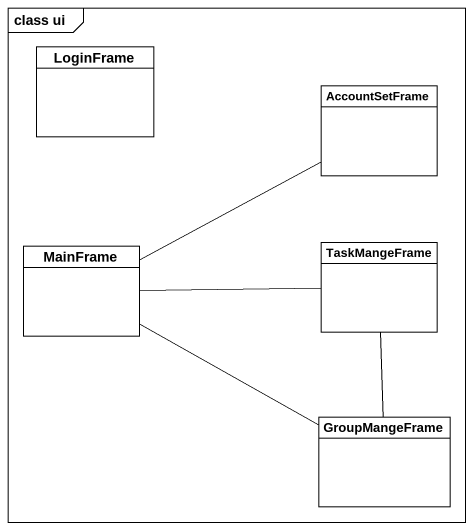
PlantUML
@startuml
mainframe class ui
hide circle
hide empty members
class LoginFrame
class AccountSetFrame
class "MainFrame" as MainFrame_
class TaskMangeFrame
class GroupMangeFrame
MainFrame_ -right- AccountSetFrame
MainFrame_ -right- TaskMangeFrame
MainFrame_ -right- GroupMangeFrame
GroupMangeFrame -up- TaskMangeFrame
@enduml
